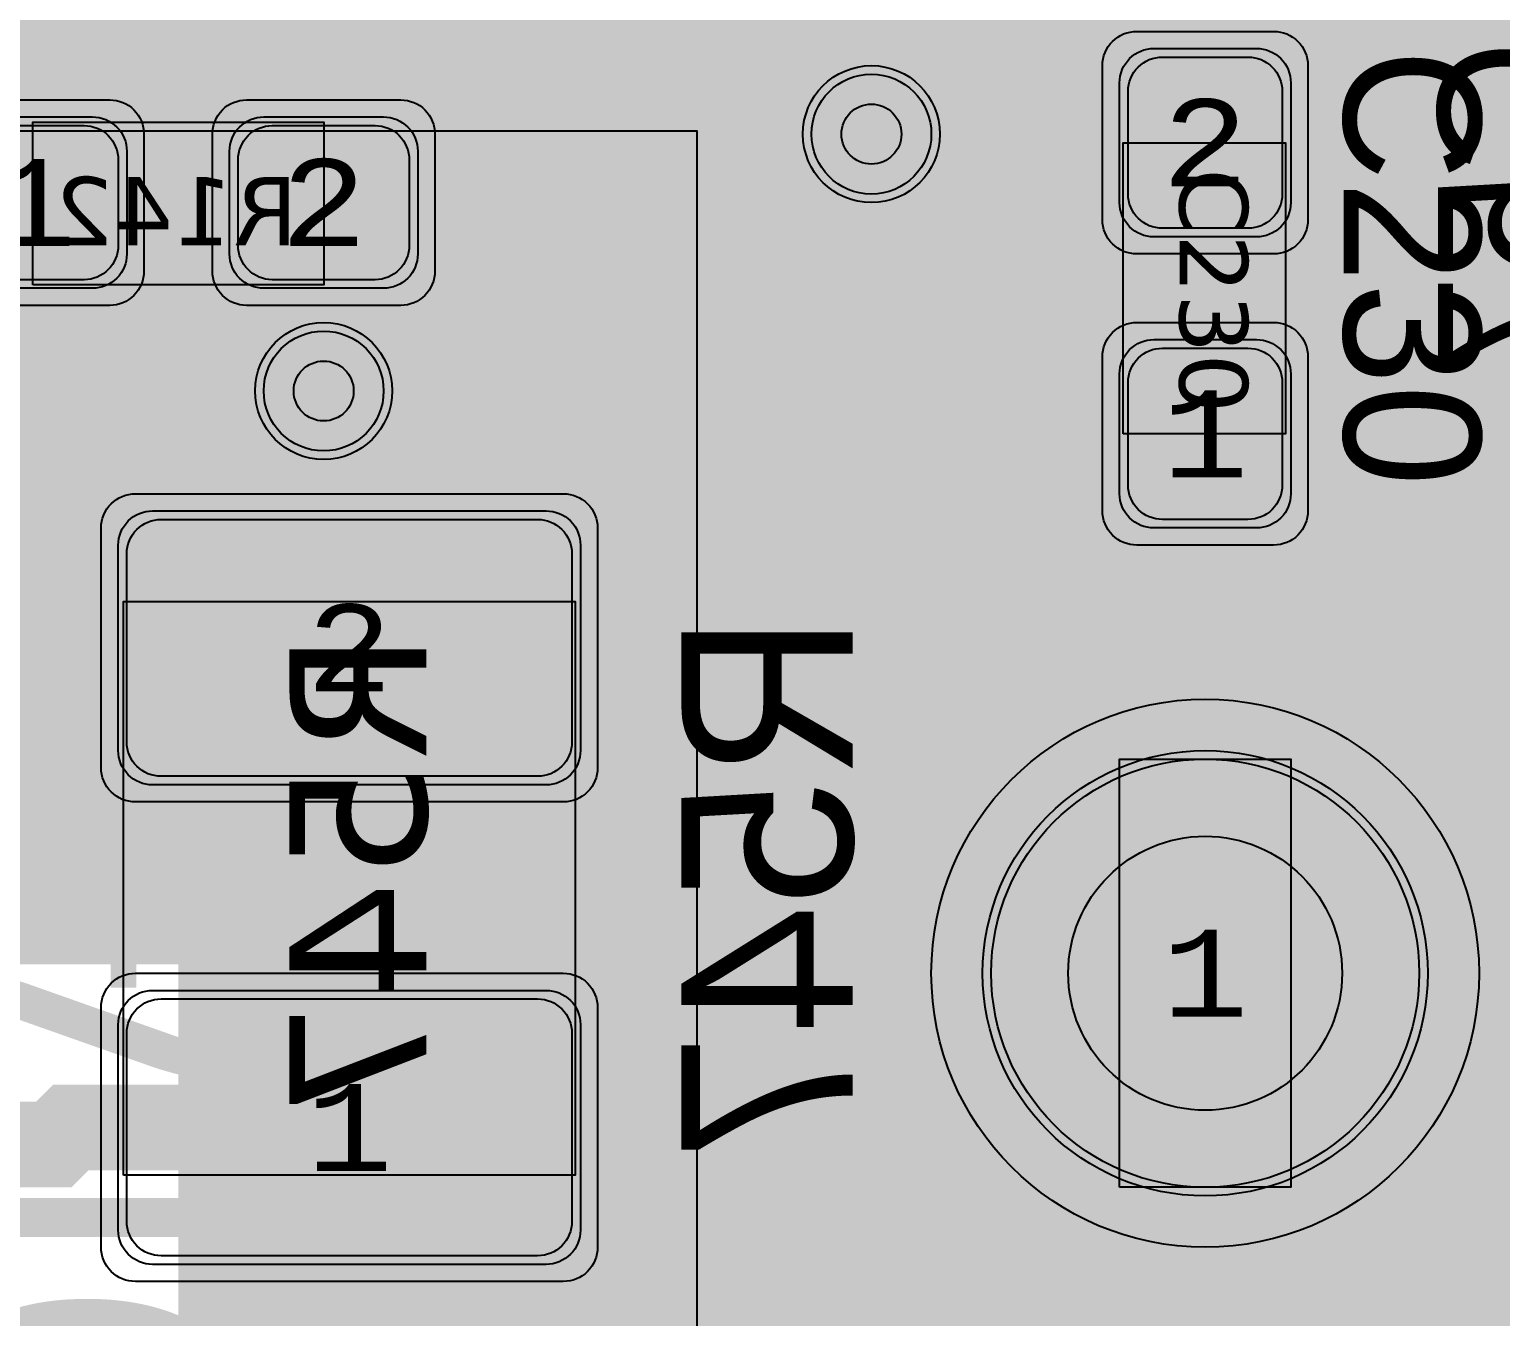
# Model space of a CAD drawing. Extents: x -28 to 199, y -61 to 255.
# Drawn here: x 139.88 to 148.48, y 127.5 to 135.01 of the extents above; entities that cross this region are included whole.
import ezdxf
from ezdxf.enums import TextEntityAlignment as Align

# ---------------------------------------------------------------- set-up
doc = ezdxf.new("R2010")
doc.units = 0
doc.header["$MEASUREMENT"] = 0
for name, color, linetype in [('ASSEMBLY_OUTLINES_BTM', 191, 'CONTINUOUS'), ('ASSEMBLY_OUTLINES_TOP', 102, 'CONTINUOUS'), ('ASSEMBLY_PART_NUMBERS_BTM', 191, 'CONTINUOUS'), ('ASSEMBLY_PART_NUMBERS_TOP', 102, 'CONTINUOUS'), ('ASSEMBLY_REF_DES_BTM', 191, 'CONTINUOUS'), ('ASSEMBLY_REF_DES_TOP', 102, 'CONTINUOUS'), ('DRILL_DRAWING', 21, 'CONTINUOUS'), ('GENERATED_SILKSCREEN_BTM', 255, 'CONTINUOUS'), ('GENERATED_SILKSCREEN_TOP', 140, 'CONTINUOUS'), ('PART_HOLES_LAYER_2', 30, 'CONTINUOUS'), ('PART_HOLES_LAYER_3', 30, 'CONTINUOUS'), ('PART_HOLES_LAYER_BOTTOM', 30, 'CONTINUOUS'), ('PART_HOLES_LAYER_TOP', 30, 'CONTINUOUS'), ('PART_PADS_LAYER_2', 230, 'CONTINUOUS'), ('PART_PADS_LAYER_3', 81, 'CONTINUOUS'), ('PART_PADS_LAYER_BOTTOM', 10, 'CONTINUOUS'), ('PART_PADS_LAYER_TOP', 150, 'CONTINUOUS'), ('PART_PADS_SMD_BTM', 10, 'CONTINUOUS'), ('PART_PADS_SMD_TOP', 150, 'CONTINUOUS'), ('PIN_NUMBERS_BTM', 8, 'CONTINUOUS'), ('PIN_NUMBERS_TOP', 8, 'CONTINUOUS'), ('PLACEMENT_OUTLINES_BTM', 222, 'CONTINUOUS'), ('PLACEMENT_OUTLINES_TOP', 130, 'CONTINUOUS'), ('PLANE_SHAPES_LAYER_2', 230, 'CONTINUOUS'), ('PLANE_SHAPES_LAYER_3', 81, 'CONTINUOUS'), ('SILKSCREEN_OUTLINES_BTM', 211, 'CONTINUOUS'), ('SILKSCREEN_OUTLINES_TOP', 150, 'CONTINUOUS'), ('SILKSCREEN_REF_DES_BTM', 211, 'CONTINUOUS'), ('SILKSCREEN_REF_DES_TOP', 150, 'CONTINUOUS'), ('SOLDERMASK_PADS_BTM', 12, 'CONTINUOUS'), ('SOLDERMASK_PADS_TOP', 180, 'CONTINUOUS'), ('SOLDERPASTE_PADS_BTM', 12, 'CONTINUOUS'), ('SOLDERPASTE_PADS_TOP', 180, 'CONTINUOUS'), ('TRACES_LAYER_2', 230, 'CONTINUOUS'), ('TRACES_LAYER_3', 81, 'CONTINUOUS'), ('TRACES_LAYER_BOTTOM', 10, 'CONTINUOUS'), ('TRACES_LAYER_TOP', 150, 'CONTINUOUS'), ('VIA_HOLES_LAYER_2', 30, 'CONTINUOUS'), ('VIA_HOLES_LAYER_3', 30, 'CONTINUOUS'), ('VIA_HOLES_LAYER_BOTTOM', 30, 'CONTINUOUS'), ('VIA_HOLES_LAYER_TOP', 30, 'CONTINUOUS'), ('VIA_PADS_LAYER_2', 230, 'CONTINUOUS'), ('VIA_PADS_LAYER_3', 81, 'CONTINUOUS'), ('VIA_PADS_LAYER_BOTTOM', 10, 'CONTINUOUS'), ('VIA_PADS_LAYER_TOP', 150, 'CONTINUOUS')]:
    doc.layers.add(name, color=color, linetype=linetype)
doc.styles.add('COURIER_NEW', font='COUR.TTF')
doc.styles.add('VERDANA', font='verdana.TTF')
doc.styles.add('VERIBEST_GERBER_0', font='txt')

msp = doc.modelspace()

# ---------------------------------------------------------------- hatches: boundary and pattern name
at = {"layer": 'PART_HOLES_LAYER_2'}
h = msp.add_hatch(color=256, dxfattribs=at)
edge = h.paths.add_edge_path()
edge.add_arc((146.75, 129.5), 0.8, 0, 360)
at = {"layer": 'PART_HOLES_LAYER_3'}
h = msp.add_hatch(color=256, dxfattribs=at)
edge = h.paths.add_edge_path()
edge.add_arc((146.75, 129.5), 0.8, 0, 360)
at = {"layer": 'PART_HOLES_LAYER_BOTTOM'}
h = msp.add_hatch(color=256, dxfattribs=at)
edge = h.paths.add_edge_path()
edge.add_arc((146.75, 129.5), 0.8, 0, 360)
at = {"layer": 'PART_HOLES_LAYER_TOP'}
h = msp.add_hatch(color=256, dxfattribs=at)
edge = h.paths.add_edge_path()
edge.add_arc((146.75, 129.5), 0.8, 0, 360)
at = {"layer": 'PLANE_SHAPES_LAYER_2'}
h = msp.add_hatch(color=256, dxfattribs=at)
h.paths.add_polyline_path([(169.5, 129.25), (149.5, 129.25), (142.25, 122), (142.25, 90.5), (147.5, 90.5), (147.5, 80), (154, 80), (154, 69.25), (131.75, 69.25), (131.75, 73.25), (121.25, 73.25), (121.25, 81), (110.5, 81), (110.5, 125.75), (106.5, 125.75), (106.5, 128.75), (93.5, 128.75), (93.5, 120.25), (91.75, 120.25), (91.75, 121.5), (80, 121.5), (80, 118.25), (73.25, 118.25), (73.25, 124.5), (67.5, 124.5), (67.5, 128), (57.75, 128), (57.75, 120.25), (55.25, 120.25), (55.25, 121.5), (47.5, 121.5), (47.5, 119), (35, 119), (35, 134.75), (32.75, 134.75), (32.75, 159.75), (29.25, 159.75), (29.25, 175.25), (22.5, 175.25), (22.5, 195.25), (17.25, 195.25), (17.25, 198), (22.5, 198), (22.5, 216.5), (40.25, 216.5), (40.25, 235.5), (54.5, 235.5), (54.5, 254), (87.25, 254), (87.25, 236.25), (86.25, 236.25), (86.25, 228.75), (81, 228.75), (81, 218.75), (95.25, 218.75), (95.25, 194.5), (87, 194.5), (87, 172), (131.1, 172), (131.1, 208.75), (115.5, 208.75), (115.5, 213.75), (106.75, 213.75), (106.75, 218.75), (110.25, 222.25), (110.25, 226.25), (142.5, 226.25), (142.5, 221.5), (160.5, 221.5), (160.5, 240.75), (169.5, 240.75)])
h.paths.add_polyline_path([(35.5, 149.5), (41.75, 149.5), (41.75, 152), (39.25, 152), (39.25, 154), (37.75, 154), (37.75, 152), (35.5, 152)], flags=16)
h.paths.add_polyline_path([(37.5, 125.75), (37.5, 128.75), (42.75, 128.75), (42.75, 125.75)], flags=16)
h.paths.add_polyline_path([(52, 127.75), (52, 130.75), (54.25, 130.75), (54.25, 127.75)], flags=16)
h.paths.add_polyline_path([(50.75, 219.5), (50.75, 226.5), (71.75, 226.5), (71.75, 219.5)], flags=16)
h.paths.add_polyline_path([(66.5, 150.75), (66.5, 177.5), (72.25, 177.5), (72.25, 150.75)], flags=16)
h.paths.add_polyline_path([(47.25, 185.25), (73, 185.25), (73, 188.25), (70.25, 188.25), (70.25, 191), (47.25, 191)], flags=16)
h.paths.add_polyline_path([(84.5, 208), (84.5, 212.75), (85, 212.75), (85, 208)], flags=16)
h.paths.add_polyline_path([(61.5, 137.25), (87.75, 137.25), (87.75, 140.5), (84.75, 140.5), (84.75, 143), (61.5, 143)], flags=16)
h.paths.add_polyline_path([(88.75, 127), (88.75, 130), (91, 130), (91, 127)], flags=16)
h.paths.add_polyline_path([(85.5, 130.25), (85.5, 132.5), (91, 132.5), (91, 130.25)], flags=16)
h.paths.add_polyline_path([(108.75, 142.25), (135.75, 142.25), (135.75, 145.75), (132.25, 145.75), (132.25, 149), (108.75, 149)], flags=16)
h.paths.add_polyline_path([(114.25, 126.75), (140.75, 126.75), (140.75, 129.75), (137.25, 129.75), (137.25, 133), (114.25, 133)], flags=16)
h.paths.add_polyline_path([(155.25, 180.25), (166.25, 180.25), (166.25, 186.25), (152.25, 186.25), (152.25, 183), (155.25, 183)], flags=16)
at = {"layer": 'PLANE_SHAPES_LAYER_3'}
h = msp.add_hatch(color=256, dxfattribs=at)
h.paths.add_polyline_path([(169.5, 129.25), (149.5, 129.25), (142.25, 122), (142.25, 90.5), (147.5, 90.5), (147.5, 80), (154, 80), (154, 69.25), (131.75, 69.25), (131.75, 73.25), (121.25, 73.25), (121.25, 81), (110.5, 81), (110.5, 125.75), (106.5, 125.75), (106.5, 128.75), (93.5, 128.75), (93.5, 120.25), (91.75, 120.25), (91.75, 121.5), (80, 121.5), (80, 118.25), (73.25, 118.25), (73.25, 124.5), (67.5, 124.5), (67.5, 127.75), (58.25, 127.75), (58.25, 130.25), (88.75, 130.25), (88.75, 127), (91, 127), (91, 132.5), (55, 132.5), (55, 131.25), (52, 131.25), (52, 127.75), (55, 127.75), (55, 127.25), (57.75, 127.25), (57.75, 120.25), (55.25, 120.25), (55.25, 121.5), (47.5, 121.5), (47.5, 119), (35, 119), (35, 134.75), (32.75, 134.75), (32.75, 159.75), (29.25, 159.75), (29.25, 175.25), (22.5, 175.25), (22.5, 195.25), (17.25, 195.25), (17.25, 198), (22.5, 198), (22.5, 216.5), (40.25, 216.5), (40.25, 235.5), (54.5, 235.5), (54.5, 254), (87.25, 254), (87.25, 236.25), (86.25, 236.25), (86.25, 228.75), (81, 228.75), (81, 218.75), (95.25, 218.75), (95.25, 194.5), (87, 194.5), (87, 172), (131.1, 172), (131.1, 208.75), (115.5, 208.75), (115.5, 213.75), (106.75, 213.75), (106.75, 218.75), (110.25, 222.25), (110.25, 226.25), (142.5, 226.25), (142.5, 221.5), (160.5, 221.5), (160.5, 240.75), (169.5, 240.75)])
h.paths.add_polyline_path([(35.5, 149.5), (41.75, 149.5), (41.75, 152), (39.25, 152), (39.25, 154), (37.75, 154), (37.75, 152), (35.5, 152)], flags=16)
h.paths.add_polyline_path([(37.5, 125.75), (37.5, 128.75), (42.75, 128.75), (42.75, 125.75)], flags=16)
h.paths.add_polyline_path([(50.75, 219.5), (50.75, 226.5), (71.75, 226.5), (71.75, 219.5)], flags=16)
h.paths.add_polyline_path([(66.5, 150.75), (66.5, 177.5), (72.25, 177.5), (72.25, 150.75)], flags=16)
h.paths.add_polyline_path([(47.25, 185.25), (73, 185.25), (73, 188.25), (70.25, 188.25), (70.25, 191), (47.25, 191)], flags=16)
h.paths.add_polyline_path([(84.5, 208), (84.5, 212.75), (85, 212.75), (85, 208)], flags=16)
h.paths.add_polyline_path([(61.5, 137.25), (87.75, 137.25), (87.75, 140.5), (84.75, 140.5), (84.75, 143), (61.5, 143)], flags=16)
h.paths.add_polyline_path([(108.75, 142.25), (135.75, 142.25), (135.75, 145.75), (132.25, 145.75), (132.25, 149), (108.75, 149)], flags=16)
h.paths.add_polyline_path([(114.25, 126.75), (140.75, 126.75), (140.75, 129.75), (137.25, 129.75), (137.25, 133), (114.25, 133)], flags=16)
h.paths.add_polyline_path([(155.25, 180.25), (166.25, 180.25), (166.25, 186.25), (152.25, 186.25), (152.25, 183), (155.25, 183)], flags=16)
at = {"layer": 'VIA_HOLES_LAYER_2'}
h = msp.add_hatch(color=256, dxfattribs=at)
edge = h.paths.add_edge_path()
edge.add_arc((144.8, 134.4), 0.175, 0, 360)
h = msp.add_hatch(color=256, dxfattribs=at)
edge = h.paths.add_edge_path()
edge.add_arc((141.6, 132.9), 0.175, 0, 360)
at = {"layer": 'VIA_HOLES_LAYER_3'}
h = msp.add_hatch(color=256, dxfattribs=at)
edge = h.paths.add_edge_path()
edge.add_arc((144.8, 134.4), 0.175, 0, 360)
h = msp.add_hatch(color=256, dxfattribs=at)
edge = h.paths.add_edge_path()
edge.add_arc((141.6, 132.9), 0.175, 0, 360)
at = {"layer": 'VIA_HOLES_LAYER_BOTTOM'}
h = msp.add_hatch(color=256, dxfattribs=at)
edge = h.paths.add_edge_path()
edge.add_arc((144.8, 134.4), 0.175, 0, 360)
h = msp.add_hatch(color=256, dxfattribs=at)
edge = h.paths.add_edge_path()
edge.add_arc((141.6, 132.9), 0.175, 0, 360)
at = {"layer": 'VIA_HOLES_LAYER_TOP'}
h = msp.add_hatch(color=256, dxfattribs=at)
edge = h.paths.add_edge_path()
edge.add_arc((144.8, 134.4), 0.175, 0, 360)
h = msp.add_hatch(color=256, dxfattribs=at)
edge = h.paths.add_edge_path()
edge.add_arc((141.6, 132.9), 0.175, 0, 360)

# ---------------------------------------------------------------- linework, layer by layer
at = {"layer": 'ASSEMBLY_OUTLINES_BTM'}
for points in [[(139.9, 133.52), (139.9, 134.47), (141.6, 134.47), (141.6, 133.52)], [(140.43, 128.32), (140.43, 131.67), (143.07, 131.67), (143.07, 128.32)]]:
    msp.add_lwpolyline(points, close=True, dxfattribs=at)
at = {"layer": 'ASSEMBLY_OUTLINES_TOP', "const_width": 0.2}
msp.add_lwpolyline([(110.58, 125.12), (110.58, 134.42), (143.78, 134.42), (143.78, 125.12)], close=True, dxfattribs=at)
at = {"layer": 'ASSEMBLY_OUTLINES_TOP'}
for points in [[(146.27, 132.65), (146.27, 134.35), (147.22, 134.35), (147.22, 132.65)], [(146.25, 128.25), (146.25, 130.75), (147.25, 130.75), (147.25, 128.25)]]:
    msp.add_lwpolyline(points, close=True, dxfattribs=at)
msp.add_circle((146.75, 129.5), 1.6, dxfattribs=at)
at = {"layer": 'GENERATED_SILKSCREEN_BTM', "const_width": 0.15}
for points in [[(148.7812, 134.8416), (148.2324, 134.8416), (148.2284, 134.8408), (148.2252, 134.8392), (148.2236, 134.8376), (148.222, 134.8368), (148.2196, 134.8344), (148.11, 134.7), (148.1092, 134.6976), (148.1084, 134.6952), (148.1076, 134.6944), (148.1068, 134.6912), (148.1068, 134.4216), (148.1076, 134.4176), (148.1084, 134.416), (148.1092, 134.4136), (148.11, 134.4112), (148.2196, 134.276), (148.2236, 134.2728), (148.23, 134.2712), (148.234, 134.272), (148.2388, 134.2736), (148.242, 134.276), (148.2452, 134.28), (148.2476, 134.284), (148.2484, 134.288), (148.2484, 134.292), (148.246, 134.2952), (148.1396, 134.4272), (148.1396, 134.6856), (148.2404, 134.8088), (148.7732, 134.8088)], [(148.382, 133.9368), (148.3828, 133.94), (148.3836, 133.9424), (148.3852, 133.9456), (148.4732, 134.0544), (148.1396, 134.0544), (148.1396, 133.532), (148.138, 133.5264), (148.1348, 133.5216), (148.1292, 133.5192), (148.1236, 133.5184), (148.1172, 133.5192), (148.1116, 133.5216), (148.1084, 133.5264), (148.1068, 133.532), (148.1068, 134.072), (148.1084, 134.0776), (148.1124, 134.0816), (148.1172, 134.0864), (148.1228, 134.088), (148.5076, 134.088), (148.5132, 134.0872), (148.5172, 134.0848), (148.5196, 134.0816), (148.5212, 134.076), (148.5228, 134.072), (148.5236, 134.0688), (148.5228, 134.0648), (148.5204, 134.0616), (148.414, 133.9312), (148.414, 133.6728), (148.5156, 133.548), (148.7732, 133.548)], [(148.7812, 133.516), (148.5076, 133.516), (148.5044, 133.5168), (148.4996, 133.5184), (148.498, 133.5184), (148.4972, 133.5192), (148.4956, 133.5208), (148.494, 133.5216), (148.3852, 133.6568), (148.3836, 133.6608), (148.3828, 133.6632), (148.382, 133.6672), (148.382, 133.9368)], [(148.898, 133.1936), (148.1308, 132.7624), (148.1268, 132.7608), (148.1236, 132.7608), (148.1204, 132.7608), (148.1172, 132.7624), (148.1124, 132.7648), (148.1092, 132.768), (148.1076, 132.772), (148.1068, 132.776), (148.1068, 133.316), (148.1084, 133.3216), (148.1124, 133.3256), (148.1172, 133.3288), (148.1236, 133.3296), (148.1292, 133.3288), (148.1348, 133.3256), (148.1388, 133.3216), (148.1396, 133.316), (148.1396, 132.8032), (148.8828, 133.2208)], [(144.066, 130.757), (144.064, 130.754), (144.059, 130.753), (144.054, 130.75), (144.049, 130.75), (143.843, 130.75), (143.838, 130.75), (143.835, 130.753), (143.832, 130.753), (143.831, 130.754), (143.83, 130.755), (143.827, 130.757), (143.69, 130.927), (143.688, 130.932), (143.687, 130.935), (143.686, 130.94), (143.686, 131.444), (143.688, 131.453), (143.693, 131.458), (143.699, 131.464), (143.706, 131.466), (144.666, 131.466), (144.674, 131.464), (144.679, 131.459), (144.682, 131.453), (144.683, 131.446), (144.682, 131.438), (144.679, 131.431), (144.674, 131.426), (144.666, 131.424), (144.206, 131.424), (144.206, 130.954), (144.672, 130.79), (144.679, 130.786), (144.683, 130.779), (144.684, 130.771), (144.682, 130.765), (144.679, 130.759), (144.673, 130.754), (144.667, 130.751), (144.659, 130.753), (144.193, 130.917), (144.066, 130.757)], [(143.727, 131.424), (143.727, 130.945), (143.853, 130.79), (144.039, 130.79), (144.166, 130.945), (144.166, 131.424), (143.727, 131.424)], [(144.03, 130.332), (144.031, 130.336), (144.032, 130.339), (144.034, 130.343), (144.144, 130.479), (143.727, 130.479), (143.727, 129.826), (143.725, 129.819), (143.721, 129.813), (143.714, 129.81), (143.707, 129.809), (143.699, 129.81), (143.692, 129.813), (143.688, 129.819), (143.686, 129.826), (143.686, 130.501), (143.688, 130.508), (143.693, 130.513), (143.699, 130.519), (143.706, 130.521), (144.187, 130.521), (144.194, 130.52), (144.199, 130.517), (144.202, 130.513), (144.204, 130.506), (144.206, 130.501), (144.207, 130.497), (144.206, 130.492), (144.203, 130.488), (144.07, 130.325), (144.07, 130.002), (144.197, 129.846), (144.519, 129.846), (144.644, 130.002), (144.644, 130.325), (144.512, 130.488), (144.509, 130.495), (144.509, 130.501), (144.513, 130.507), (144.518, 130.513), (144.525, 130.517), (144.532, 130.518), (144.536, 130.518), (144.539, 130.517), (144.544, 130.512), (144.682, 130.343), (144.684, 130.34), (144.684, 130.336), (144.686, 130.332), (144.686, 129.995), (144.686, 129.992), (144.685, 129.991), (144.685, 129.99), (144.684, 129.988), (144.684, 129.986), (144.682, 129.982), (144.544, 129.813), (144.541, 129.81), (144.539, 129.809), (144.533, 129.807), (144.529, 129.806), (144.187, 129.806), (144.183, 129.807), (144.177, 129.809), (144.175, 129.809), (144.174, 129.81), (144.172, 129.812), (144.17, 129.813), (144.034, 129.982), (144.032, 129.987), (144.031, 129.99), (144.03, 129.995), (144.03, 130.332)], [(144.666, 128.968), (144.674, 128.967), (144.679, 128.962), (144.682, 128.955), (144.683, 128.948), (144.682, 128.941), (144.679, 128.935), (144.674, 128.93), (144.666, 128.928), (144.363, 128.928), (144.363, 128.881), (144.361, 128.874), (144.357, 128.868), (144.35, 128.865), (144.343, 128.864), (144.335, 128.865), (144.328, 128.868), (144.323, 128.874), (144.322, 128.881), (144.322, 128.928), (143.734, 128.928), (143.729, 128.929), (143.725, 128.931), (143.721, 128.936), (143.718, 128.941), (143.716, 128.947), (143.715, 128.953), (143.716, 128.958), (143.72, 128.963), (144.327, 129.57), (144.333, 129.574), (144.339, 129.576), (144.345, 129.575), (144.352, 129.571), (144.357, 129.569), (144.36, 129.565), (144.362, 129.561), (144.363, 129.556), (144.363, 128.968), (144.666, 128.968)], [(144.322, 129.506), (143.785, 128.968), (144.322, 128.968), (144.322, 129.506)], [(144.656, 128.492), (144.663, 128.494), (144.67, 128.493), (144.676, 128.488), (144.68, 128.483), (144.682, 128.476), (144.683, 128.469), (144.68, 128.463), (144.675, 128.458), (143.716, 127.919), (143.711, 127.917), (143.707, 127.917), (143.703, 127.917), (143.699, 127.919), (143.693, 127.922), (143.689, 127.926), (143.687, 127.931), (143.686, 127.936), (143.686, 128.611), (143.688, 128.618), (143.693, 128.623), (143.699, 128.627), (143.707, 128.628), (143.714, 128.627), (143.721, 128.623), (143.726, 128.618), (143.727, 128.611), (143.727, 127.97), (144.656, 128.492)]]:
    msp.add_lwpolyline(points, dxfattribs=at)
for points in [[(141.033844, 134.470005, 1.1642e-05), (141.033836, 134.469995), (140.466164, 134.469995, 1.1642e-05), (140.466156, 134.470005), (141.033844, 134.470005)], [(141.042098, 133.519995), (140.457902, 133.519995, 1.22306e-05), (140.457911, 133.520005), (141.042089, 133.520005, 1.22306e-05), (141.042098, 133.519995)], [(140.430005, 129.416164, 1.1642e-05), (140.429995, 129.416156), (140.429995, 130.583844, 1.1642e-05), (140.430005, 130.583836), (140.430005, 129.416164)], [(143.070005, 129.416156, 1.1642e-05), (143.069995, 129.416164), (143.069995, 130.583836, 1.1642e-05), (143.070005, 130.583844), (143.070005, 129.416156)]]:
    msp.add_lwpolyline(points, format="xyb", dxfattribs=at)
at = {"layer": 'GENERATED_SILKSCREEN_TOP', "const_width": 0.15}
for points in [[(147.5664, 134.6504), (147.676, 134.7848), (147.6784, 134.7888), (147.6816, 134.7896), (147.6848, 134.7912), (147.6888, 134.792), (148.2376, 134.792), (148.2416, 134.7912), (148.2448, 134.7896), (148.2472, 134.788), (148.248, 134.7872), (148.2504, 134.7848), (148.36, 134.6504), (148.3608, 134.648), (148.3616, 134.6456), (148.3624, 134.6448), (148.3632, 134.6416), (148.3632, 134.372), (148.3624, 134.368), (148.3616, 134.3664), (148.3608, 134.364), (148.36, 134.3616), (148.2504, 134.2264), (148.2464, 134.2232), (148.24, 134.2216), (148.236, 134.2224), (148.232, 134.224), (148.228, 134.2264), (148.2248, 134.2304), (148.2224, 134.2344), (148.2216, 134.2384), (148.2216, 134.2424), (148.224, 134.2456), (148.3304, 134.3776), (148.3304, 134.636), (148.2296, 134.7592), (147.6968, 134.7592), (147.596, 134.636), (147.596, 134.3776), (147.7024, 134.2456), (147.7048, 134.2424), (147.7048, 134.2384), (147.704, 134.2344), (147.7016, 134.2304), (147.6984, 134.2264), (147.6944, 134.224), (147.6904, 134.2224), (147.6848, 134.2216), (147.68, 134.2232), (147.676, 134.2264), (147.5664, 134.3616), (147.5648, 134.3648), (147.564, 134.3656), (147.564, 134.368), (147.564, 134.3688), (147.5632, 134.3696), (147.5632, 134.372), (147.5632, 134.6416), (147.564, 134.6448), (147.5648, 134.648), (147.5664, 134.6504)], [(148.36, 133.6064), (148.2504, 133.472), (148.2464, 133.4696), (148.2432, 133.4688), (148.2408, 133.4672), (148.2376, 133.4664), (148.128, 133.4664), (148.1256, 133.4672), (148.12, 133.4688), (148.116, 133.4696), (148.1144, 133.472), (147.6816, 134.0048), (147.596, 134.0048), (147.596, 133.4824), (147.5944, 133.4768), (147.5912, 133.472), (147.5856, 133.4696), (147.5792, 133.4688), (147.5736, 133.4696), (147.568, 133.472), (147.5648, 133.4768), (147.5632, 133.4824), (147.5632, 134.0216), (147.5648, 134.028), (147.5688, 134.032), (147.5736, 134.036), (147.5792, 134.0376), (147.6888, 134.0376), (147.6912, 134.0368), (147.6968, 134.0352), (147.6992, 134.0336), (147.7008, 134.032), (147.7024, 134.0304), (148.136, 133.4984), (148.2296, 133.4984), (148.3304, 133.6232), (148.3304, 133.8816), (148.224, 134.012), (148.2224, 134.0176), (148.2232, 134.0224), (148.2256, 134.028), (148.2304, 134.0312), (148.236, 134.0344), (148.2416, 134.0352), (148.2464, 134.0344), (148.2504, 134.0304), (148.36, 133.896), (148.3608, 133.8928), (148.3616, 133.8904), (148.3624, 133.8896), (148.3632, 133.8864), (148.3632, 133.6168), (148.3624, 133.6136), (148.3624, 133.6128), (148.3616, 133.612), (148.3608, 133.6096), (148.36, 133.6064)], [(147.5664, 133.14), (147.676, 133.2752), (147.68, 133.2792), (147.6824, 133.28), (147.6848, 133.28), (147.6904, 133.2792), (147.696, 133.276), (147.7008, 133.272), (147.7032, 133.2672), (147.704, 133.2616), (147.7024, 133.256), (147.596, 133.1256), (147.596, 132.8672), (147.6968, 132.7424), (147.8456, 132.7424), (147.9472, 132.8656), (147.9472, 132.9984), (147.9488, 133.0048), (147.952, 133.0088), (147.9576, 133.0112), (147.9632, 133.012), (147.9688, 133.0112), (147.9744, 133.0088), (147.9776, 133.0048), (147.9792, 132.9984), (147.9792, 132.8656), (148.0808, 132.7424), (148.2296, 132.7424), (148.3304, 132.8672), (148.3304, 133.1256), (148.224, 133.256), (148.2224, 133.2616), (148.2232, 133.2672), (148.2256, 133.272), (148.2304, 133.276), (148.236, 133.2792), (148.2416, 133.28), (148.244, 133.28), (148.2464, 133.2792), (148.2504, 133.2752), (148.36, 133.14), (148.3608, 133.1376), (148.3616, 133.1352), (148.3624, 133.1344), (148.3632, 133.1312), (148.3632, 132.8616), (148.3624, 132.8576), (148.3616, 132.856), (148.3608, 132.8536), (148.36, 132.8512), (148.2504, 132.716), (148.2472, 132.7136), (148.2432, 132.7128), (148.2408, 132.7112), (148.2376, 132.7104), (148.0728, 132.7104), (148.0704, 132.7112), (148.0648, 132.7128), (148.0616, 132.7136), (148.0592, 132.716), (147.9632, 132.8336), (147.8672, 132.716), (147.8656, 132.7152), (147.864, 132.7136), (147.8632, 132.7128), (147.8616, 132.7128), (147.856, 132.7112), (147.8536, 132.7104), (147.6888, 132.7104), (147.6848, 132.7112), (147.6816, 132.7128), (147.6784, 132.7136), (147.676, 132.716), (147.5664, 132.8512), (147.5648, 132.8544), (147.564, 132.8552), (147.564, 132.8576), (147.564, 132.8584), (147.5632, 132.8592), (147.5632, 132.8616), (147.5632, 133.1312), (147.564, 133.1344), (147.5648, 133.1376), (147.5664, 133.14)], [(148.2504, 132.5184), (148.36, 132.384), (148.3608, 132.3808), (148.3616, 132.3784), (148.3624, 132.3776), (148.3632, 132.3744), (148.3632, 132.1048), (148.3624, 132.1016), (148.3624, 132.1008), (148.3616, 132.1), (148.3608, 132.0976), (148.36, 132.0944), (148.2504, 131.96), (148.2472, 131.9576), (148.2432, 131.9568), (148.2408, 131.9552), (148.2376, 131.9544), (147.6888, 131.9544), (147.6864, 131.9552), (147.6808, 131.9568), (147.6792, 131.9576), (147.676, 131.96), (147.5664, 132.0944), (147.5656, 132.0976), (147.5648, 132.0992), (147.564, 132.1008), (147.5632, 132.1024), (147.5632, 132.1048), (147.5632, 132.3744), (147.564, 132.3776), (147.5648, 132.3808), (147.5664, 132.384), (147.676, 132.5184), (147.6776, 132.52), (147.6784, 132.5216), (147.6808, 132.5232), (147.6864, 132.5248), (147.6888, 132.5256), (148.2376, 132.5256), (148.2408, 132.5248), (148.2432, 132.5232), (148.2464, 132.5216), (148.2504, 132.5184)], [(148.2296, 132.4928), (147.6968, 132.4928), (147.6568, 132.4456), (148.288, 132.0584), (148.3304, 132.1112), (148.3304, 132.3696), (148.2296, 132.4928)], [(147.636, 132.42), (147.596, 132.3696), (147.596, 132.1112), (147.6968, 131.9864), (148.2296, 131.9864), (148.2672, 132.0336), (147.636, 132.42)]]:
    msp.add_lwpolyline(points, dxfattribs=at)
for points in [[(143.780005, 125.12, -0.4142135624), (143.78, 125.119995), (125.184998, 125.119995, 6.3355e-06), (125.185002, 125.120005), (143.779995, 125.120005), (143.779995, 134.419995), (131.984998, 134.419995, 6.3355e-06), (131.985002, 134.420005), (143.78, 134.420005, -0.4142135624), (143.780005, 134.42), (143.780005, 125.12)], [(146.270005, 133.207911, 1.22306e-05), (146.269995, 133.207902), (146.269995, 133.792098, 1.22306e-05), (146.270005, 133.792089), (146.270005, 133.207911)], [(147.220005, 133.216156, 1.1642e-05), (147.219995, 133.216164), (147.219995, 133.783836, 1.1642e-05), (147.220005, 133.783844), (147.220005, 133.216156)]]:
    msp.add_lwpolyline(points, format="xyb", dxfattribs=at)
msp.add_lwpolyline([(145.15, 129.5, -1), (148.35, 129.5, -1)], format="xyb", close=True, dxfattribs=at)
at = {"layer": 'PART_HOLES_LAYER_2'}
msp.add_circle((146.75, 129.5), 0.8, dxfattribs=at)
at = {"layer": 'PART_HOLES_LAYER_3'}
msp.add_circle((146.75, 129.5), 0.8, dxfattribs=at)
at = {"layer": 'PART_HOLES_LAYER_BOTTOM'}
msp.add_circle((146.75, 129.5), 0.8, dxfattribs=at)
at = {"layer": 'PART_HOLES_LAYER_TOP'}
msp.add_circle((146.75, 129.5), 0.8, dxfattribs=at)
at = {"layer": 'PART_PADS_LAYER_2'}
msp.add_circle((146.75, 129.5), 1.25, dxfattribs=at)
at = {"layer": 'PART_PADS_LAYER_3'}
msp.add_circle((146.75, 129.5), 1.25, dxfattribs=at)
at = {"layer": 'PART_PADS_LAYER_BOTTOM'}
msp.add_circle((146.75, 129.5), 1.25, dxfattribs=at)
at = {"layer": 'PART_PADS_LAYER_TOP'}
msp.add_circle((146.75, 129.5), 1.25, dxfattribs=at)
at = {"layer": 'PART_PADS_SMD_BTM'}
for points in [[(139.35, 134.3, -0.4142135624), (139.55, 134.5), (140.25, 134.5, -0.4142135624), (140.45, 134.3), (140.45, 133.7, -0.4142135624), (140.25, 133.5), (139.55, 133.5, -0.4142135624), (139.35, 133.7)], [(141.05, 134.3, -0.4142135624), (141.25, 134.5), (141.95, 134.5, -0.4142135624), (142.15, 134.3), (142.15, 133.7, -0.4142135624), (141.95, 133.5), (141.25, 133.5, -0.4142135624), (141.05, 133.7)], [(140.4, 132, -0.4142135624), (140.6, 132.2), (142.9, 132.2, -0.4142135624), (143.1, 132), (143.1, 130.8, -0.4142135624), (142.9, 130.6), (140.6, 130.6, -0.4142135624), (140.4, 130.8)], [(140.4, 129.2, -0.4142135624), (140.6, 129.4), (142.9, 129.4, -0.4142135624), (143.1, 129.2), (143.1, 128, -0.4142135624), (142.9, 127.8), (140.6, 127.8, -0.4142135624), (140.4, 128)]]:
    msp.add_lwpolyline(points, format="xyb", close=True, dxfattribs=at)
at = {"layer": 'PART_PADS_SMD_TOP'}
for points in [[(146.45, 133.8, -0.4142135624), (146.25, 134), (146.25, 134.7, -0.4142135624), (146.45, 134.9), (147.05, 134.9, -0.4142135624), (147.25, 134.7), (147.25, 134, -0.4142135624), (147.05, 133.8)], [(146.45, 132.1, -0.4142135624), (146.25, 132.3), (146.25, 133, -0.4142135624), (146.45, 133.2), (147.05, 133.2, -0.4142135624), (147.25, 133), (147.25, 132.3, -0.4142135624), (147.05, 132.1)]]:
    msp.add_lwpolyline(points, format="xyb", close=True, dxfattribs=at)
at = {"layer": 'PLACEMENT_OUTLINES_BTM'}
for points in [[(139.9, 133.52), (139.9, 134.47), (141.6, 134.47), (141.6, 133.52)], [(140.43, 128.32), (140.43, 131.67), (143.07, 131.67), (143.07, 128.32)]]:
    msp.add_lwpolyline(points, close=True, dxfattribs=at)
at = {"layer": 'PLACEMENT_OUTLINES_TOP'}
for points in [[(110.58, 125.12), (110.58, 134.42), (143.78, 134.42), (143.78, 125.12)], [(146.27, 132.65), (146.27, 134.35), (147.22, 134.35), (147.22, 132.65)]]:
    msp.add_lwpolyline(points, close=True, dxfattribs=at)
msp.add_circle((146.75, 129.5), 1.6, dxfattribs=at)
at = {"layer": 'SILKSCREEN_OUTLINES_BTM'}
for points in [[(139.9, 133.52), (139.9, 134.47), (141.6, 134.47), (141.6, 133.52)], [(140.43, 128.32), (140.43, 131.67), (143.07, 131.67), (143.07, 128.32)]]:
    msp.add_lwpolyline(points, close=True, dxfattribs=at)
at = {"layer": 'SILKSCREEN_OUTLINES_TOP'}
for points in [[(110.58, 125.12), (110.58, 134.42), (143.78, 134.42), (143.78, 125.12)], [(146.27, 132.65), (146.27, 134.35), (147.22, 134.35), (147.22, 132.65)]]:
    msp.add_lwpolyline(points, close=True, dxfattribs=at)
msp.add_circle((146.75, 129.5), 1.6, dxfattribs=at)
at = {"layer": 'SOLDERMASK_PADS_BTM'}
for points in [[(139.25, 134.4, -0.4142135624), (139.45, 134.6), (140.35, 134.6, -0.4142135624), (140.55, 134.4), (140.55, 133.6, -0.4142135624), (140.35, 133.4), (139.45, 133.4, -0.4142135624), (139.25, 133.6)], [(140.95, 134.4, -0.4142135624), (141.15, 134.6), (142.05, 134.6, -0.4142135624), (142.25, 134.4), (142.25, 133.6, -0.4142135624), (142.05, 133.4), (141.15, 133.4, -0.4142135624), (140.95, 133.6)], [(140.3, 132.1, -0.4142135624), (140.5, 132.3), (143, 132.3, -0.4142135624), (143.2, 132.1), (143.2, 130.7, -0.4142135624), (143, 130.5), (140.5, 130.5, -0.4142135624), (140.3, 130.7)], [(140.3, 129.3, -0.4142135624), (140.5, 129.5), (143, 129.5, -0.4142135624), (143.2, 129.3), (143.2, 127.9, -0.4142135624), (143, 127.7), (140.5, 127.7, -0.4142135624), (140.3, 127.9)]]:
    msp.add_lwpolyline(points, format="xyb", close=True, dxfattribs=at)
msp.add_circle((146.75, 129.5), 1.3, dxfattribs=at)
at = {"layer": 'SOLDERMASK_PADS_TOP'}
for points in [[(146.35, 133.7, -0.4142135624), (146.15, 133.9), (146.15, 134.8, -0.4142135624), (146.35, 135), (147.15, 135, -0.4142135624), (147.35, 134.8), (147.35, 133.9, -0.4142135624), (147.15, 133.7)], [(146.35, 132, -0.4142135624), (146.15, 132.2), (146.15, 133.1, -0.4142135624), (146.35, 133.3), (147.15, 133.3, -0.4142135624), (147.35, 133.1), (147.35, 132.2, -0.4142135624), (147.15, 132)]]:
    msp.add_lwpolyline(points, format="xyb", close=True, dxfattribs=at)
msp.add_circle((146.75, 129.5), 1.3, dxfattribs=at)
at = {"layer": 'SOLDERPASTE_PADS_BTM'}
for points in [[(139.4, 134.25, -0.4142135624), (139.6, 134.45), (140.2, 134.45, -0.4142135624), (140.4, 134.25), (140.4, 133.75, -0.4142135624), (140.2, 133.55), (139.6, 133.55, -0.4142135624), (139.4, 133.75)], [(141.1, 134.25, -0.4142135624), (141.3, 134.45), (141.9, 134.45, -0.4142135624), (142.1, 134.25), (142.1, 133.75, -0.4142135624), (141.9, 133.55), (141.3, 133.55, -0.4142135624), (141.1, 133.75)], [(140.45, 131.95, -0.4142135624), (140.65, 132.15), (142.85, 132.15, -0.4142135624), (143.05, 131.95), (143.05, 130.85, -0.4142135624), (142.85, 130.65), (140.65, 130.65, -0.4142135624), (140.45, 130.85)], [(140.45, 129.15, -0.4142135624), (140.65, 129.35), (142.85, 129.35, -0.4142135624), (143.05, 129.15), (143.05, 128.05, -0.4142135624), (142.85, 127.85), (140.65, 127.85, -0.4142135624), (140.45, 128.05)]]:
    msp.add_lwpolyline(points, format="xyb", close=True, dxfattribs=at)
at = {"layer": 'SOLDERPASTE_PADS_TOP'}
for points in [[(146.5, 133.85, -0.4142135624), (146.3, 134.05), (146.3, 134.65, -0.4142135624), (146.5, 134.85), (147, 134.85, -0.4142135624), (147.2, 134.65), (147.2, 134.05, -0.4142135624), (147, 133.85)], [(146.5, 132.15, -0.4142135624), (146.3, 132.35), (146.3, 132.95, -0.4142135624), (146.5, 133.15), (147, 133.15, -0.4142135624), (147.2, 132.95), (147.2, 132.35, -0.4142135624), (147, 132.15)]]:
    msp.add_lwpolyline(points, format="xyb", close=True, dxfattribs=at)
at = {"layer": 'TRACES_LAYER_2', "const_width": 0.5}
msp.add_lwpolyline([(144.8, 134.4), (144.8, 129.208675), (140.095325, 124.504), (139.334129, 124.504), (138.746, 123.915871), (138.746, 123.154675), (138.588693, 122.997368), (138.588693, 108.652515), (139.321288, 107.91992), (139.321288, 107.878712), (139.8, 107.4)], dxfattribs=at)
at = {"layer": 'TRACES_LAYER_3', "const_width": 0.5}
for points in [[(131.6, 134.6), (132.554164, 134.6), (133.631164, 135.677), (146.256685, 135.677), (146.746, 135.187685), (146.746, 135.187682), (147.187682, 134.746), (147.812318, 134.746), (147.81232, 134.746002), (147.893271, 134.746002), (148.684551, 133.954722), (156.580506, 133.954722), (157.229648, 134.603864), (159.308063, 134.603864), (159.311927, 134.6), (161.9, 134.6)], [(141.6, 132.9), (149.5, 132.9)]]:
    msp.add_lwpolyline(points, dxfattribs=at)
at = {"layer": 'TRACES_LAYER_BOTTOM'}
for points, const_width in [([(152.2, 139.9), (152.2, 139.119145), (152.056814, 138.975959), (152.056814, 137.778027), (151.164447, 136.88566), (147.161966, 136.88566), (144.777991, 134.501685), (144.8, 134.479676), (144.8, 134.4)], 0.5), ([(145.819911, 131.8), (141.992911, 135.627), (132.154, 135.627), (132.127, 135.6), (131.5, 135.6)], 0.5), ([(136.07, 128.5), (137.259456, 129.689456), (137.259456, 132.41527), (138.844186, 134), (139.9, 134)], 0.5), ([(141.6, 134), (141.6, 132.925), (141.625, 132.9)], 0.5), ([(141.6, 132.9), (141.625, 132.9)], 0.5), ([(141.75, 131.4), (141.75, 132.775), (141.625, 132.9)], 0.5), ([(152.4, 131.8), (145.819911, 131.8)], 0.35), ([(133.25, 123.9), (135.551573, 123.9), (136.155573, 124.504), (145.015396, 124.504), (151.311396, 130.8), (153.5, 130.8)], 0.5), ([(138.61, 128.5), (140.023, 128.5), (140.123, 128.6), (141.75, 128.6)], 0.5)]:
    msp.add_lwpolyline(points, dxfattribs=dict(at, const_width=const_width))
at = {"layer": 'TRACES_LAYER_TOP'}
for points, const_width in [([(149.4, 135.5), (148.25, 134.35), (146.75, 134.35)], 0.35), ([(146.75, 132.65), (146.75, 129.5)], 0.5), ([(150.75, 132.4), (150.75, 130.789523), (142.060477, 122.1), (137.25, 122.1)], 0.5), ([(137.35, 123.75), (137.4, 123.75), (143.15, 129.5), (146.75, 129.5)], 0.5)]:
    msp.add_lwpolyline(points, dxfattribs=dict(at, const_width=const_width))
at = {"layer": 'VIA_HOLES_LAYER_2'}
for centre in [(144.8, 134.4), (141.6, 132.9)]:
    msp.add_circle(centre, 0.175, dxfattribs=at)
at = {"layer": 'VIA_HOLES_LAYER_3'}
for centre in [(144.8, 134.4), (141.6, 132.9)]:
    msp.add_circle(centre, 0.175, dxfattribs=at)
at = {"layer": 'VIA_HOLES_LAYER_BOTTOM'}
for centre in [(144.8, 134.4), (141.6, 132.9)]:
    msp.add_circle(centre, 0.175, dxfattribs=at)
at = {"layer": 'VIA_HOLES_LAYER_TOP'}
for centre in [(144.8, 134.4), (141.6, 132.9)]:
    msp.add_circle(centre, 0.175, dxfattribs=at)
at = {"layer": 'VIA_PADS_LAYER_2'}
for centre in [(144.8, 134.4), (141.6, 132.9)]:
    msp.add_circle(centre, 0.4, dxfattribs=at)
at = {"layer": 'VIA_PADS_LAYER_3'}
for centre in [(144.8, 134.4), (141.6, 132.9)]:
    msp.add_circle(centre, 0.4, dxfattribs=at)
at = {"layer": 'VIA_PADS_LAYER_BOTTOM'}
for centre in [(144.8, 134.4), (141.6, 132.9)]:
    msp.add_circle(centre, 0.35, dxfattribs=at)
at = {"layer": 'VIA_PADS_LAYER_TOP'}
for centre in [(144.8, 134.4), (141.6, 132.9)]:
    msp.add_circle(centre, 0.35, dxfattribs=at)

# ---------------------------------------------------------------- texts
at = {"layer": 'ASSEMBLY_PART_NUMBERS_BTM', "style": 'VERIBEST_GERBER_0', "text_generation_flag": 2}
for s, p in [('CL10C010BB8NNNC', (145.29, 139.75)), ('ERJ-3EKF1022V', (141.96, 139.75)), ('MCR25JZHJ000', (139.21, 130))]:
    msp.add_text(s, height=2.032, rotation=90, dxfattribs=at).set_placement(p, align=Align.TOP_LEFT)
for s, p in [('ERJ-3EKF6200V', (163, 136.96)), ('ERJ-3EKF6200V', (140.75, 136.54)), ('ERJ-3EKF4701V', (153.75, 133.21))]:
    msp.add_text(s, height=2.032, dxfattribs=at).set_placement(p, align=Align.TOP_LEFT)
at = {"layer": 'ASSEMBLY_PART_NUMBERS_TOP', "style": 'VERIBEST_GERBER_0'}
for s, p in [('ERJ-3EKF10R0V', (148.21, 137.25)), ('ERJ-3EKF10R0V', (150.21, 137.25)), ('CL10C010BB8NNNC', (149.29, 133.5))]:
    msp.add_text(s, height=2.032, rotation=270, dxfattribs=at).set_placement(p, align=Align.TOP_LEFT)
for s, p in [('5014', (139, 136.21)), ('CL10C010BB8NNNC', (143.25, 134.71)), ('ERJ-3GEY0R00V', (143.25, 133.21))]:
    msp.add_text(s, height=2.032, dxfattribs=at).set_placement(p, align=Align.TOP_LEFT)
at = {"layer": 'ASSEMBLY_REF_DES_BTM', "style": 'VERDANA', "text_generation_flag": 2}
msp.add_text('R142', height=0.4, dxfattribs=at).set_placement((141.45, 134.15), align=Align.TOP_LEFT)
msp.add_text('R547', height=0.8, rotation=90, dxfattribs=at).set_placement((141.4, 131.5), align=Align.TOP_LEFT)
at = {"layer": 'ASSEMBLY_REF_DES_TOP', "style": 'VERDANA'}
msp.add_text('C230', height=0.4, rotation=270, dxfattribs=at).set_placement((147, 134.2), align=Align.TOP_LEFT)
at = {"layer": 'DRILL_DRAWING', "style": 'VERIBEST_GERBER_0'}
for s, p in [('R', (147.5, 135.5)), ('A', (144.8, 134.4)), ('A', (141.6, 132.9)), ('K', (146.75, 129.5))]:
    msp.add_text(s, height=2, dxfattribs=at).set_placement(p, align=Align.MIDDLE_CENTER)
at = {"layer": 'PIN_NUMBERS_BTM', "style": 'COURIER_NEW'}
for s, p in [('2', (146.75, 134.35)), ('1', (139.9, 134)), ('2', (141.6, 134)), ('1', (146.75, 132.65)), ('2', (141.75, 131.4)), ('1', (146.75, 129.5)), ('1', (141.75, 128.6))]:
    msp.add_text(s, height=0.508, dxfattribs=at).set_placement(p, align=Align.MIDDLE_CENTER)
at = {"layer": 'PIN_NUMBERS_TOP', "style": 'COURIER_NEW'}
for s, p in [('2', (146.75, 134.35)), ('1', (139.9, 134)), ('2', (141.6, 134)), ('1', (146.75, 132.65)), ('2', (141.75, 131.4)), ('1', (146.75, 129.5)), ('1', (141.75, 128.6))]:
    msp.add_text(s, height=0.508, dxfattribs=at).set_placement(p, align=Align.MIDDLE_CENTER)
at = {"layer": 'SILKSCREEN_REF_DES_BTM', "style": 'VERIBEST_GERBER_0', "text_generation_flag": 2}
for s, height, p in [('C57', 0.8, (148.11, 134.95)), ('R547', 1, (143.69, 131.6))]:
    msp.add_text(s, height=height, rotation=90, dxfattribs=at).set_placement(p, align=Align.TOP_LEFT)
at = {"layer": 'SILKSCREEN_REF_DES_TOP', "style": 'VERIBEST_GERBER_0'}
msp.add_text('C230', height=0.8, rotation=270, dxfattribs=at).set_placement((148.36, 134.9), align=Align.TOP_LEFT)

doc.saveas('drawing.dxf')
